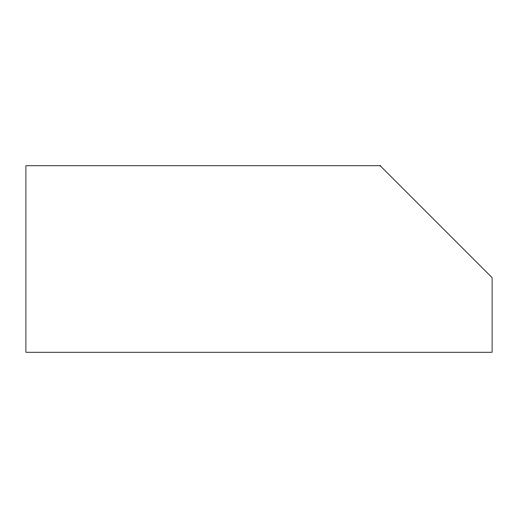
<?xml version="1.0" encoding="UTF-8"?>
<svg xmlns="http://www.w3.org/2000/svg" width="518" height="518" viewBox="0 0 518 518"><rect width="100%" height="100%" fill="white"/><g stroke="black" fill="none" stroke-linecap="round" stroke-linejoin="round"><path stroke-width="0.78" d="M380.212 165.76L25.9 165.76L25.9 352.24L492.1 352.24L492.1 277.648L380.212 165.76"/></g></svg>
